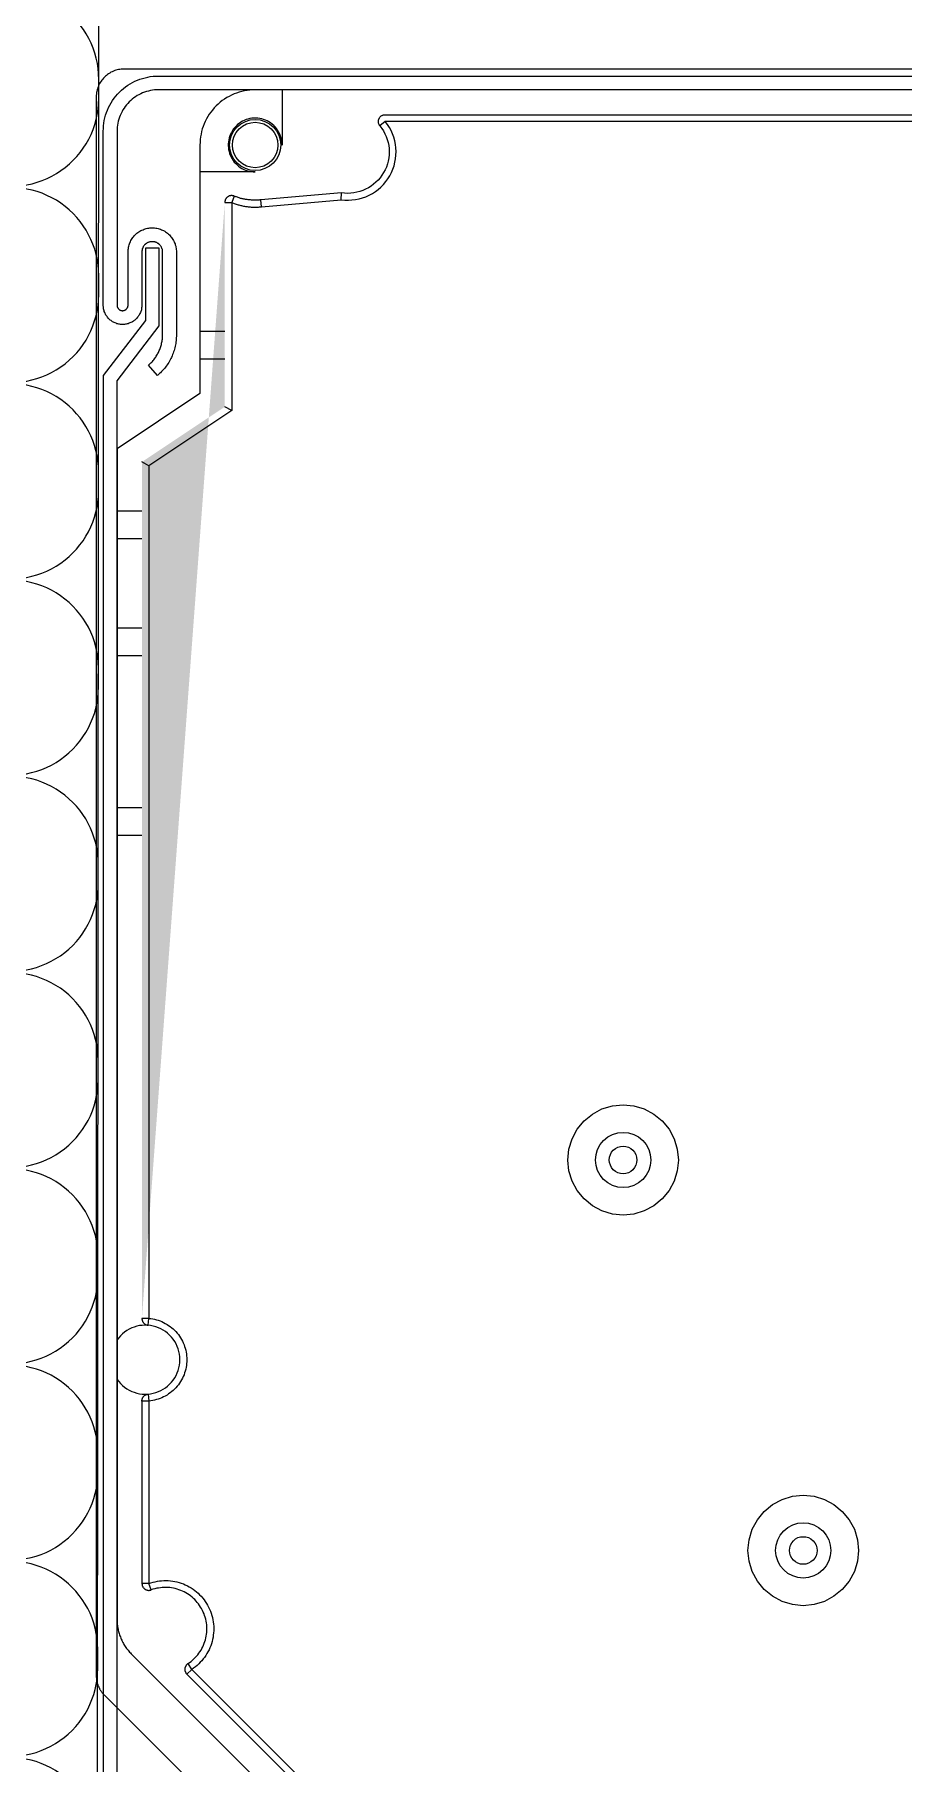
# Model space of a CAD drawing. Header units: metres. Extents: x 1838950 to 1842843, y 5171318 to 5174224.
# Drawn here: x 1841202.3242 to 1841202.3871, y 5171401.9939 to 5171402.1192 of the extents above; entities that cross this region are included whole.
import ezdxf

# ---------------------------------------------------------------- set-up
doc = ezdxf.new("R2010")
doc.units = ezdxf.units.M
doc.header["$LTSCALE"] = 0.0254
doc.layers.add('00 CHAZAL Coupe A.5', color=7, linetype='Continuous', lineweight=18)

# ---------------------------------------------------------------- blocks, each defined once
blk = doc.blocks.new('Groupe-1812-1')
at = {"layer": '00 CHAZAL Coupe A.5', "color": 7, "linetype": 'Continuous', "lineweight": 5}
for p, q in [((1841202.34063, 5171402.1067), (1841202.34059, 5171402.10719)), ((1841202.33798, 5171402.09767), (1841202.33618, 5171402.09767)), ((1841202.33798, 5171402.09567), (1841202.33618, 5171402.09567)), ((1841202.33848, 5171402.09194), (1841202.33798, 5171402.09221)), ((1841202.33248, 5171402.08794), (1841202.33198, 5171402.08821)), ((1841202.33018, 5171402.08467), (1841202.33198, 5171402.08467)), ((1841202.33018, 5171402.08267), (1841202.33198, 5171402.08267)), ((1841202.33198, 5171402.07617), (1841202.33018, 5171402.07617)), ((1841202.33198, 5171402.07417), (1841202.33018, 5171402.07417)), ((1841202.33018, 5171402.06317), (1841202.33198, 5171402.06317)), ((1841202.33018, 5171402.06117), (1841202.33198, 5171402.06117)), ((1841202.33198, 5171402.02018), (1841202.33198, 5171402.00696)), ((1841202.33559, 5171402.00074), (1841202.37863, 5171401.95769)), ((1841202.37828, 5171401.95734), (1841202.33524, 5171402.00039))]:
    blk.add_line(p, q, dxfattribs=at)
at = {"layer": '00 CHAZAL Coupe A.5', "color": 7, "linetype": 'Continuous', "lineweight": 5, "flags": 128}
for points in [[(1841202.49268, 5171402.11667), (1841202.33068, 5171402.11667), (1841202.33058, 5171402.11667), (1841202.33049, 5171402.11666), (1841202.33039, 5171402.11665), (1841202.33029, 5171402.11664), (1841202.3302, 5171402.11661), (1841202.3301, 5171402.11659), (1841202.33001, 5171402.11656), (1841202.32992, 5171402.11652), (1841202.32983, 5171402.11648), (1841202.32974, 5171402.11644), (1841202.32965, 5171402.11639), (1841202.32957, 5171402.11634), (1841202.32949, 5171402.11628), (1841202.32941, 5171402.11622), (1841202.32934, 5171402.11616), (1841202.32927, 5171402.11609), (1841202.3292, 5171402.11602), (1841202.32914, 5171402.11594), (1841202.32908, 5171402.11587), (1841202.32902, 5171402.11579), (1841202.32897, 5171402.1157), (1841202.32892, 5171402.11562), (1841202.32887, 5171402.11553), (1841202.32883, 5171402.11544), (1841202.3288, 5171402.11535), (1841202.32877, 5171402.11525), (1841202.32874, 5171402.11516), (1841202.32872, 5171402.11506), (1841202.3287, 5171402.11497), (1841202.32869, 5171402.11487), (1841202.32868, 5171402.11477), (1841202.32868, 5171402.11467), (1841202.32868, 5171402.00027), (1841202.32868, 5171402.00022), (1841202.32868, 5171402.00018), (1841202.32869, 5171402.00013), (1841202.32869, 5171402.00008), (1841202.3287, 5171402.00003), (1841202.3287, 5171401.99998), (1841202.32871, 5171401.99993), (1841202.32872, 5171401.99988), (1841202.32873, 5171401.99984), (1841202.32874, 5171401.99979), (1841202.32875, 5171401.99974), (1841202.32877, 5171401.99969), (1841202.32878, 5171401.99965), (1841202.3288, 5171401.9996), (1841202.32882, 5171401.99955), (1841202.32883, 5171401.99951), (1841202.32885, 5171401.99946), (1841202.32887, 5171401.99942), (1841202.3289, 5171401.99937), (1841202.32892, 5171401.99933), (1841202.32894, 5171401.99929), (1841202.32897, 5171401.99925), (1841202.32899, 5171401.9992), (1841202.32902, 5171401.99916), (1841202.32905, 5171401.99912), (1841202.32908, 5171401.99908), (1841202.32911, 5171401.99904), (1841202.32914, 5171401.999), (1841202.32917, 5171401.99897), (1841202.3292, 5171401.99893), (1841202.32923, 5171401.99889), (1841202.32927, 5171401.99886), (1841202.37687, 5171401.95126)], [(1841202.48318, 5171402.11517), (1841202.34018, 5171402.11517), (1841202.33999, 5171402.11517), (1841202.33979, 5171402.11515), (1841202.33959, 5171402.11513), (1841202.3394, 5171402.1151), (1841202.33921, 5171402.11505), (1841202.33902, 5171402.115), (1841202.33883, 5171402.11494), (1841202.33865, 5171402.11487), (1841202.33847, 5171402.11479), (1841202.3383, 5171402.1147), (1841202.33813, 5171402.11461), (1841202.33796, 5171402.1145), (1841202.3378, 5171402.11439), (1841202.33764, 5171402.11427), (1841202.3375, 5171402.11414), (1841202.33735, 5171402.114), (1841202.33722, 5171402.11386), (1841202.33709, 5171402.11371), (1841202.33697, 5171402.11356), (1841202.33686, 5171402.1134), (1841202.33675, 5171402.11323), (1841202.33665, 5171402.11306), (1841202.33657, 5171402.11288), (1841202.33649, 5171402.1127), (1841202.33642, 5171402.11252), (1841202.33635, 5171402.11234), (1841202.3363, 5171402.11215), (1841202.33626, 5171402.11195), (1841202.33623, 5171402.11176), (1841202.3362, 5171402.11157), (1841202.33619, 5171402.11137), (1841202.33618, 5171402.11117), (1841202.33618, 5171402.09317), (1841202.33018, 5171402.08917), (1841202.33018, 5171402.00434), (1841202.33018, 5171402.00426), (1841202.33019, 5171402.00417), (1841202.33019, 5171402.00409), (1841202.3302, 5171402.004), (1841202.33021, 5171402.00392), (1841202.33022, 5171402.00383), (1841202.33023, 5171402.00375), (1841202.33025, 5171402.00366), (1841202.33027, 5171402.00358), (1841202.33029, 5171402.00349), (1841202.33031, 5171402.00341), (1841202.33033, 5171402.00333), (1841202.33036, 5171402.00325), (1841202.33039, 5171402.00317), (1841202.33042, 5171402.00309), (1841202.33045, 5171402.00301), (1841202.33048, 5171402.00293), (1841202.33052, 5171402.00285), (1841202.33056, 5171402.00277), (1841202.33059, 5171402.00269), (1841202.33064, 5171402.00262), (1841202.33068, 5171402.00255), (1841202.33072, 5171402.00247), (1841202.33077, 5171402.0024), (1841202.33082, 5171402.00233), (1841202.33087, 5171402.00226), (1841202.33092, 5171402.00219), (1841202.33098, 5171402.00212), (1841202.33103, 5171402.00206), (1841202.33109, 5171402.00199), (1841202.33115, 5171402.00193), (1841202.33121, 5171402.00187), (1841202.37988, 5171401.9532)], [(1841202.49018, 5171402.11517), (1841202.33318, 5171402.11517), (1841202.33303, 5171402.11517), (1841202.33289, 5171402.11516), (1841202.33274, 5171402.11514), (1841202.3326, 5171402.11512), (1841202.33245, 5171402.11508), (1841202.33231, 5171402.11505), (1841202.33217, 5171402.115), (1841202.33203, 5171402.11495), (1841202.3319, 5171402.11489), (1841202.33177, 5171402.11482), (1841202.33164, 5171402.11475), (1841202.33152, 5171402.11467), (1841202.33139, 5171402.11458), (1841202.33128, 5171402.11449), (1841202.33117, 5171402.1144), (1841202.33106, 5171402.1143), (1841202.33096, 5171402.11419), (1841202.33086, 5171402.11408), (1841202.33077, 5171402.11396), (1841202.33069, 5171402.11384), (1841202.33061, 5171402.11372), (1841202.33054, 5171402.11359), (1841202.33047, 5171402.11346), (1841202.33041, 5171402.11332), (1841202.33036, 5171402.11318), (1841202.33031, 5171402.11305), (1841202.33027, 5171402.1129), (1841202.33024, 5171402.11276), (1841202.33021, 5171402.11261), (1841202.3302, 5171402.11247), (1841202.33019, 5171402.11232), (1841202.33018, 5171402.11217), (1841202.33018, 5171402.09957), (1841202.33018, 5171402.09955), (1841202.33018, 5171402.09953), (1841202.33019, 5171402.09951), (1841202.33019, 5171402.09949), (1841202.33019, 5171402.09948), (1841202.3302, 5171402.09946), (1841202.3302, 5171402.09944), (1841202.33021, 5171402.09942), (1841202.33022, 5171402.0994), (1841202.33023, 5171402.09938), (1841202.33024, 5171402.09937), (1841202.33025, 5171402.09935), (1841202.33026, 5171402.09934), (1841202.33027, 5171402.09932), (1841202.33028, 5171402.09931), (1841202.3303, 5171402.09929), (1841202.33031, 5171402.09928), (1841202.33033, 5171402.09926), (1841202.33034, 5171402.09925), (1841202.33036, 5171402.09924), (1841202.33038, 5171402.09923), (1841202.33039, 5171402.09922), (1841202.33041, 5171402.09921), (1841202.33043, 5171402.0992), (1841202.33045, 5171402.0992), (1841202.33046, 5171402.09919), (1841202.33048, 5171402.09919), (1841202.3305, 5171402.09918), (1841202.33052, 5171402.09918), (1841202.33054, 5171402.09918), (1841202.33056, 5171402.09917), (1841202.33058, 5171402.09917), (1841202.3306, 5171402.09917), (1841202.33062, 5171402.09918), (1841202.33064, 5171402.09918), (1841202.33066, 5171402.09918), (1841202.33068, 5171402.09919), (1841202.3307, 5171402.09919), (1841202.33071, 5171402.0992), (1841202.33073, 5171402.0992), (1841202.33075, 5171402.09921), (1841202.33077, 5171402.09922), (1841202.33078, 5171402.09923), (1841202.3308, 5171402.09924), (1841202.33082, 5171402.09925), (1841202.33083, 5171402.09926), (1841202.33085, 5171402.09928), (1841202.33086, 5171402.09929), (1841202.33087, 5171402.09931), (1841202.33089, 5171402.09932), (1841202.3309, 5171402.09934), (1841202.33091, 5171402.09935), (1841202.33092, 5171402.09937), (1841202.33093, 5171402.09938), (1841202.33094, 5171402.0994), (1841202.33095, 5171402.09942), (1841202.33095, 5171402.09944), (1841202.33096, 5171402.09946), (1841202.33097, 5171402.09948), (1841202.33097, 5171402.09949), (1841202.33097, 5171402.09951), (1841202.33098, 5171402.09953), (1841202.33098, 5171402.09955), (1841202.33098, 5171402.09957), (1841202.33098, 5171402.10342), (1841202.33098, 5171402.10351), (1841202.33099, 5171402.1036), (1841202.331, 5171402.10368), (1841202.33101, 5171402.10377), (1841202.33103, 5171402.10385), (1841202.33105, 5171402.10393), (1841202.33108, 5171402.10401), (1841202.33111, 5171402.10409), (1841202.33115, 5171402.10417), (1841202.33118, 5171402.10425), (1841202.33123, 5171402.10432), (1841202.33127, 5171402.1044), (1841202.33132, 5171402.10447), (1841202.33138, 5171402.10453), (1841202.33143, 5171402.1046), (1841202.33149, 5171402.10466), (1841202.33155, 5171402.10472), (1841202.33162, 5171402.10478), (1841202.33169, 5171402.10483), (1841202.33176, 5171402.10488), (1841202.33183, 5171402.10493), (1841202.3319, 5171402.10497), (1841202.33198, 5171402.10501), (1841202.33206, 5171402.10504), (1841202.33214, 5171402.10507), (1841202.33222, 5171402.1051), (1841202.3323, 5171402.10512), (1841202.33239, 5171402.10514), (1841202.33247, 5171402.10516), (1841202.33256, 5171402.10517), (1841202.33264, 5171402.10517), (1841202.33273, 5171402.10517), (1841202.33281, 5171402.10517), (1841202.3329, 5171402.10517), (1841202.33298, 5171402.10516), (1841202.33307, 5171402.10514), (1841202.33315, 5171402.10512), (1841202.33324, 5171402.1051), (1841202.33332, 5171402.10507), (1841202.3334, 5171402.10504), (1841202.33348, 5171402.10501), (1841202.33355, 5171402.10497), (1841202.33363, 5171402.10493), (1841202.3337, 5171402.10488), (1841202.33377, 5171402.10483), (1841202.33384, 5171402.10478), (1841202.3339, 5171402.10472), (1841202.33397, 5171402.10466), (1841202.33402, 5171402.1046), (1841202.33408, 5171402.10453), (1841202.33413, 5171402.10447), (1841202.33418, 5171402.1044), (1841202.33423, 5171402.10432), (1841202.33427, 5171402.10425), (1841202.33431, 5171402.10417), (1841202.33434, 5171402.10409), (1841202.33438, 5171402.10401), (1841202.3344, 5171402.10393), (1841202.33443, 5171402.10385), (1841202.33444, 5171402.10377), (1841202.33446, 5171402.10368), (1841202.33447, 5171402.1036), (1841202.33448, 5171402.10351), (1841202.33448, 5171402.10342), (1841202.33448, 5171402.09742), (1841202.33448, 5171402.09732), (1841202.33447, 5171402.09721), (1841202.33447, 5171402.09711), (1841202.33446, 5171402.097), (1841202.33444, 5171402.0969), (1841202.33443, 5171402.0968), (1841202.33441, 5171402.09669), (1841202.33439, 5171402.09659), (1841202.33436, 5171402.09649), (1841202.33434, 5171402.09639), (1841202.33431, 5171402.09628), (1841202.33427, 5171402.09618), (1841202.33424, 5171402.09609), (1841202.3342, 5171402.09599), (1841202.33416, 5171402.09589), (1841202.33412, 5171402.09579), (1841202.33407, 5171402.0957), (1841202.33402, 5171402.09561), (1841202.33397, 5171402.09551), (1841202.33392, 5171402.09542), (1841202.33386, 5171402.09533), (1841202.33381, 5171402.09525), (1841202.33374, 5171402.09516), (1841202.33368, 5171402.09508), (1841202.33362, 5171402.09499), (1841202.33355, 5171402.09491), (1841202.33348, 5171402.09483), (1841202.33341, 5171402.09476), (1841202.33333, 5171402.09468), (1841202.33326, 5171402.09461), (1841202.33318, 5171402.09454), (1841202.3331, 5171402.09447), (1841202.33246, 5171402.09523), (1841202.33252, 5171402.09529), (1841202.33257, 5171402.09534), (1841202.33263, 5171402.09539), (1841202.33269, 5171402.09545), (1841202.33274, 5171402.0955), (1841202.33279, 5171402.09556), (1841202.33284, 5171402.09562), (1841202.33289, 5171402.09568), (1841202.33293, 5171402.09575), (1841202.33298, 5171402.09581), (1841202.33302, 5171402.09588), (1841202.33306, 5171402.09594), (1841202.3331, 5171402.09601), (1841202.33314, 5171402.09608), (1841202.33318, 5171402.09615), (1841202.33321, 5171402.09622), (1841202.33324, 5171402.09629), (1841202.33327, 5171402.09636), (1841202.3333, 5171402.09643), (1841202.33333, 5171402.09651), (1841202.33335, 5171402.09658), (1841202.33337, 5171402.09665), (1841202.33339, 5171402.09673), (1841202.33341, 5171402.09681), (1841202.33343, 5171402.09688), (1841202.33344, 5171402.09696), (1841202.33345, 5171402.09704), (1841202.33346, 5171402.09711), (1841202.33347, 5171402.09719), (1841202.33347, 5171402.09727), (1841202.33348, 5171402.09735), (1841202.33348, 5171402.09742), (1841202.33348, 5171402.10342), (1841202.33348, 5171402.10346), (1841202.33347, 5171402.1035), (1841202.33347, 5171402.10353), (1841202.33346, 5171402.10357), (1841202.33346, 5171402.10361), (1841202.33345, 5171402.10364), (1841202.33343, 5171402.10368), (1841202.33342, 5171402.10371), (1841202.33341, 5171402.10374), (1841202.33339, 5171402.10378), (1841202.33337, 5171402.10381), (1841202.33335, 5171402.10384), (1841202.33333, 5171402.10387), (1841202.33331, 5171402.1039), (1841202.33328, 5171402.10393), (1841202.33326, 5171402.10395), (1841202.33323, 5171402.10398), (1841202.3332, 5171402.104), (1841202.33317, 5171402.10403), (1841202.33314, 5171402.10405), (1841202.33311, 5171402.10407), (1841202.33308, 5171402.10409), (1841202.33305, 5171402.1041), (1841202.33302, 5171402.10412), (1841202.33298, 5171402.10413), (1841202.33295, 5171402.10414), (1841202.33291, 5171402.10415), (1841202.33287, 5171402.10416), (1841202.33284, 5171402.10417), (1841202.3328, 5171402.10417), (1841202.33276, 5171402.10417), (1841202.33273, 5171402.10417), (1841202.33269, 5171402.10417), (1841202.33265, 5171402.10417), (1841202.33262, 5171402.10417), (1841202.33258, 5171402.10416), (1841202.33255, 5171402.10415), (1841202.33251, 5171402.10414), (1841202.33248, 5171402.10413), (1841202.33244, 5171402.10412), (1841202.33241, 5171402.1041), (1841202.33237, 5171402.10409), (1841202.33234, 5171402.10407), (1841202.33231, 5171402.10405), (1841202.33228, 5171402.10403), (1841202.33225, 5171402.104), (1841202.33222, 5171402.10398), (1841202.3322, 5171402.10395), (1841202.33217, 5171402.10393), (1841202.33215, 5171402.1039), (1841202.33213, 5171402.10387), (1841202.3321, 5171402.10384), (1841202.33208, 5171402.10381), (1841202.33207, 5171402.10378), (1841202.33205, 5171402.10374), (1841202.33204, 5171402.10371), (1841202.33202, 5171402.10368), (1841202.33201, 5171402.10364), (1841202.332, 5171402.10361), (1841202.33199, 5171402.10357), (1841202.33199, 5171402.10353), (1841202.33198, 5171402.1035), (1841202.33198, 5171402.10346), (1841202.33198, 5171402.10342), (1841202.33198, 5171402.09957), (1841202.33198, 5171402.0995), (1841202.33197, 5171402.09944), (1841202.33196, 5171402.09937), (1841202.33195, 5171402.0993), (1841202.33194, 5171402.09923), (1841202.33192, 5171402.09917), (1841202.3319, 5171402.0991), (1841202.33187, 5171402.09904), (1841202.33184, 5171402.09897), (1841202.33181, 5171402.09891), (1841202.33178, 5171402.09885), (1841202.33174, 5171402.0988), (1841202.3317, 5171402.09874), (1841202.33166, 5171402.09869), (1841202.33162, 5171402.09863), (1841202.33157, 5171402.09858), (1841202.33152, 5171402.09854), (1841202.33147, 5171402.09849), (1841202.33141, 5171402.09845), (1841202.33136, 5171402.09841), (1841202.3313, 5171402.09837), (1841202.33124, 5171402.09834), (1841202.33118, 5171402.09831), (1841202.33111, 5171402.09828), (1841202.33105, 5171402.09826), (1841202.33099, 5171402.09823), (1841202.33092, 5171402.09822), (1841202.33085, 5171402.0982), (1841202.33079, 5171402.09819), (1841202.33072, 5171402.09818), (1841202.33065, 5171402.09818), (1841202.33058, 5171402.09817), (1841202.33051, 5171402.09818), (1841202.33044, 5171402.09818), (1841202.33037, 5171402.09819), (1841202.33031, 5171402.0982), (1841202.33024, 5171402.09822), (1841202.33017, 5171402.09823), (1841202.33011, 5171402.09826), (1841202.33004, 5171402.09828), (1841202.32998, 5171402.09831), (1841202.32992, 5171402.09834), (1841202.32986, 5171402.09837), (1841202.3298, 5171402.09841), (1841202.32975, 5171402.09845), (1841202.32969, 5171402.09849), (1841202.32964, 5171402.09854), (1841202.32959, 5171402.09858), (1841202.32954, 5171402.09863), (1841202.3295, 5171402.09869), (1841202.32946, 5171402.09874), (1841202.32942, 5171402.0988), (1841202.32938, 5171402.09885), (1841202.32935, 5171402.09891), (1841202.32932, 5171402.09897), (1841202.32929, 5171402.09904), (1841202.32926, 5171402.0991), (1841202.32924, 5171402.09917), (1841202.32922, 5171402.09923), (1841202.32921, 5171402.0993), (1841202.3292, 5171402.09937), (1841202.32919, 5171402.09944), (1841202.32918, 5171402.0995), (1841202.32918, 5171402.09957), (1841202.32918, 5171402.11217), (1841202.32919, 5171402.11237), (1841202.3292, 5171402.11257), (1841202.32923, 5171402.11276), (1841202.32926, 5171402.11295), (1841202.3293, 5171402.11315), (1841202.32935, 5171402.11334), (1841202.32942, 5171402.11352), (1841202.32949, 5171402.1137), (1841202.32957, 5171402.11388), (1841202.32965, 5171402.11406), (1841202.32975, 5171402.11423), (1841202.32986, 5171402.1144), (1841202.32997, 5171402.11456), (1841202.33009, 5171402.11471), (1841202.33022, 5171402.11486), (1841202.33035, 5171402.115), (1841202.3305, 5171402.11514), (1841202.33064, 5171402.11527), (1841202.3308, 5171402.11539), (1841202.33096, 5171402.1155), (1841202.33113, 5171402.11561), (1841202.3313, 5171402.1157), (1841202.33147, 5171402.11579), (1841202.33165, 5171402.11587), (1841202.33183, 5171402.11594), (1841202.33202, 5171402.116), (1841202.33221, 5171402.11605), (1841202.3324, 5171402.1161), (1841202.33259, 5171402.11613), (1841202.33279, 5171402.11615), (1841202.33299, 5171402.11617), (1841202.33318, 5171402.11617), (1841202.49018, 5171402.11617)], [(1841202.34213, 5171402.11517), (1841202.34213, 5171402.11117), (1841202.34213, 5171402.11132), (1841202.34211, 5171402.11146), (1841202.34208, 5171402.1116), (1841202.34205, 5171402.11174), (1841202.342, 5171402.11188), (1841202.34194, 5171402.11201), (1841202.34188, 5171402.11214), (1841202.3418, 5171402.11226), (1841202.34172, 5171402.11237), (1841202.34163, 5171402.11248), (1841202.34153, 5171402.11259), (1841202.34142, 5171402.11268), (1841202.3413, 5171402.11277), (1841202.34118, 5171402.11285), (1841202.34106, 5171402.11292), (1841202.34093, 5171402.11298), (1841202.34079, 5171402.11303), (1841202.34066, 5171402.11307), (1841202.34052, 5171402.1131), (1841202.34037, 5171402.11311), (1841202.34023, 5171402.11312), (1841202.34009, 5171402.11312), (1841202.33994, 5171402.11311), (1841202.3398, 5171402.11309), (1841202.33966, 5171402.11305), (1841202.33952, 5171402.11301), (1841202.33939, 5171402.11296), (1841202.33926, 5171402.11289), (1841202.33914, 5171402.11282), (1841202.33902, 5171402.11274), (1841202.33891, 5171402.11265), (1841202.3388, 5171402.11255), (1841202.33871, 5171402.11245), (1841202.33862, 5171402.11234), (1841202.33853, 5171402.11222), (1841202.33846, 5171402.11209), (1841202.3384, 5171402.11196), (1841202.33835, 5171402.11183), (1841202.3383, 5171402.11169), (1841202.33827, 5171402.11155), (1841202.33825, 5171402.11141), (1841202.33823, 5171402.11127), (1841202.33823, 5171402.11113), (1841202.33824, 5171402.11098), (1841202.33826, 5171402.11084), (1841202.33829, 5171402.1107), (1841202.33833, 5171402.11056), (1841202.33838, 5171402.11043), (1841202.33844, 5171402.1103), (1841202.33851, 5171402.11017), (1841202.33859, 5171402.11005), (1841202.33867, 5171402.10994), (1841202.33877, 5171402.10983), (1841202.33887, 5171402.10973), (1841202.33898, 5171402.10964), (1841202.3391, 5171402.10955), (1841202.33922, 5171402.10948), (1841202.33935, 5171402.10941), (1841202.33948, 5171402.10935), (1841202.33962, 5171402.10931), (1841202.33975, 5171402.10927), (1841202.3399, 5171402.10925), (1841202.34004, 5171402.10923), (1841202.34018, 5171402.10922), (1841202.33618, 5171402.10922)], [(1841202.45996, 5171402.11287), (1841202.3496, 5171402.11287), (1841202.34921, 5171402.11256), (1841202.34919, 5171402.11259), (1841202.34917, 5171402.11262), (1841202.34916, 5171402.11265), (1841202.34914, 5171402.11268), (1841202.34913, 5171402.11271), (1841202.34912, 5171402.11275), (1841202.34911, 5171402.11278), (1841202.34911, 5171402.11282), (1841202.3491, 5171402.11285), (1841202.3491, 5171402.11289), (1841202.34911, 5171402.11292), (1841202.34911, 5171402.11296), (1841202.34912, 5171402.11299), (1841202.34913, 5171402.11302), (1841202.34914, 5171402.11306), (1841202.34915, 5171402.11309), (1841202.34917, 5171402.11312), (1841202.34919, 5171402.11315), (1841202.34921, 5171402.11318), (1841202.34923, 5171402.11321), (1841202.34925, 5171402.11323), (1841202.34928, 5171402.11326), (1841202.34931, 5171402.11328), (1841202.34934, 5171402.1133), (1841202.34937, 5171402.11331), (1841202.3494, 5171402.11333), (1841202.34943, 5171402.11334), (1841202.34947, 5171402.11335), (1841202.3495, 5171402.11336), (1841202.34953, 5171402.11337), (1841202.34957, 5171402.11337), (1841202.3496, 5171402.11337), (1841202.45996, 5171402.11337)], [(1841202.34921, 5171402.11256), (1841202.34935, 5171402.11238), (1841202.34947, 5171402.11219), (1841202.34958, 5171402.11199), (1841202.34967, 5171402.11178), (1841202.34974, 5171402.11157), (1841202.3498, 5171402.11135), (1841202.34985, 5171402.11113), (1841202.34987, 5171402.11091), (1841202.34988, 5171402.11068), (1841202.34987, 5171402.11046), (1841202.34985, 5171402.11024), (1841202.34981, 5171402.11001), (1841202.34975, 5171402.1098), (1841202.34968, 5171402.10958), (1841202.34959, 5171402.10938), (1841202.34948, 5171402.10918), (1841202.34936, 5171402.10899), (1841202.34923, 5171402.1088), (1841202.34908, 5171402.10863), (1841202.34892, 5171402.10847), (1841202.34875, 5171402.10833), (1841202.34857, 5171402.10819), (1841202.34838, 5171402.10807), (1841202.34818, 5171402.10797), (1841202.34797, 5171402.10788), (1841202.34776, 5171402.10781), (1841202.34754, 5171402.10775), (1841202.34732, 5171402.10771), (1841202.3471, 5171402.10768), (1841202.34687, 5171402.10767), (1841202.34665, 5171402.10768), (1841202.34642, 5171402.10771), (1841202.34059, 5171402.10719), (1841202.34052, 5171402.10719), (1841202.34046, 5171402.10718), (1841202.3404, 5171402.10718), (1841202.34034, 5171402.10718), (1841202.34028, 5171402.10718), (1841202.34022, 5171402.10717), (1841202.34016, 5171402.10717), (1841202.3401, 5171402.10718), (1841202.34004, 5171402.10718), (1841202.33998, 5171402.10718), (1841202.33991, 5171402.10718), (1841202.33985, 5171402.10719), (1841202.33979, 5171402.10719), (1841202.33973, 5171402.1072), (1841202.33967, 5171402.10721), (1841202.33961, 5171402.10722), (1841202.33955, 5171402.10722), (1841202.33949, 5171402.10723), (1841202.33943, 5171402.10725), (1841202.33937, 5171402.10726), (1841202.33931, 5171402.10727), (1841202.33925, 5171402.10728), (1841202.33919, 5171402.1073), (1841202.33913, 5171402.10731), (1841202.33907, 5171402.10733), (1841202.33902, 5171402.10735), (1841202.33896, 5171402.10737), (1841202.3389, 5171402.10739), (1841202.33884, 5171402.10741), (1841202.33878, 5171402.10743), (1841202.33873, 5171402.10745), (1841202.33867, 5171402.10747), (1841202.33864, 5171402.10748), (1841202.33861, 5171402.10749), (1841202.33858, 5171402.1075), (1841202.33855, 5171402.1075), (1841202.33852, 5171402.10751), (1841202.33849, 5171402.10751), (1841202.33846, 5171402.10751), (1841202.33843, 5171402.10751), (1841202.3384, 5171402.1075), (1841202.33837, 5171402.1075), (1841202.33834, 5171402.10749), (1841202.33831, 5171402.10748), (1841202.33828, 5171402.10747), (1841202.33826, 5171402.10745), (1841202.33823, 5171402.10744), (1841202.3382, 5171402.10742), (1841202.33818, 5171402.1074), (1841202.33815, 5171402.10739), (1841202.33813, 5171402.10736), (1841202.33811, 5171402.10734), (1841202.33809, 5171402.10732), (1841202.33807, 5171402.10729), (1841202.33806, 5171402.10727), (1841202.33804, 5171402.10724), (1841202.33803, 5171402.10722), (1841202.33802, 5171402.10719), (1841202.338, 5171402.10716), (1841202.338, 5171402.10713), (1841202.33799, 5171402.1071), (1841202.33799, 5171402.10707), (1841202.33798, 5171402.10704), (1841202.33798, 5171402.10701), (1841202.33848, 5171402.10701), (1841202.33848, 5171402.09194), (1841202.33248, 5171402.08794), (1841202.33248, 5171402.02616), (1841202.33198, 5171402.02616), (1841202.33198, 5171402.02614), (1841202.33198, 5171402.02612), (1841202.33199, 5171402.02609), (1841202.33199, 5171402.02607), (1841202.332, 5171402.02605), (1841202.332, 5171402.02603), (1841202.33201, 5171402.026), (1841202.33202, 5171402.02598), (1841202.33202, 5171402.02596), (1841202.33203, 5171402.02594), (1841202.33205, 5171402.02592), (1841202.33206, 5171402.0259), (1841202.33207, 5171402.02588), (1841202.33208, 5171402.02586), (1841202.3321, 5171402.02584), (1841202.33211, 5171402.02583), (1841202.33213, 5171402.02581), (1841202.33215, 5171402.02579), (1841202.33216, 5171402.02578), (1841202.33218, 5171402.02576), (1841202.3322, 5171402.02575), (1841202.33222, 5171402.02574), (1841202.33224, 5171402.02573), (1841202.33226, 5171402.02571), (1841202.33228, 5171402.02571), (1841202.3323, 5171402.0257), (1841202.33233, 5171402.02569), (1841202.33235, 5171402.02568), (1841202.33237, 5171402.02568), (1841202.33239, 5171402.02567), (1841202.33242, 5171402.02567), (1841202.33244, 5171402.02567), (1841202.33248, 5171402.02616), (1841202.33262, 5171402.02615), (1841202.33276, 5171402.02613), (1841202.33289, 5171402.0261), (1841202.33303, 5171402.02607), (1841202.33316, 5171402.02603), (1841202.3333, 5171402.02598), (1841202.33342, 5171402.02593), (1841202.33355, 5171402.02587), (1841202.33367, 5171402.0258), (1841202.3338, 5171402.02573), (1841202.33391, 5171402.02566), (1841202.33403, 5171402.02558), (1841202.33414, 5171402.02549), (1841202.33424, 5171402.0254), (1841202.33434, 5171402.02531), (1841202.33444, 5171402.02521), (1841202.33453, 5171402.0251), (1841202.33462, 5171402.02499), (1841202.3347, 5171402.02488), (1841202.33478, 5171402.02476), (1841202.33485, 5171402.02464), (1841202.33491, 5171402.02452), (1841202.33497, 5171402.02439), (1841202.33503, 5171402.02426), (1841202.33507, 5171402.02413), (1841202.33512, 5171402.024), (1841202.33515, 5171402.02387), (1841202.33518, 5171402.02373), (1841202.3352, 5171402.02359), (1841202.33522, 5171402.02345), (1841202.33523, 5171402.02331), (1841202.33523, 5171402.02317), (1841202.33523, 5171402.02303), (1841202.33522, 5171402.0229), (1841202.3352, 5171402.02276), (1841202.33518, 5171402.02262), (1841202.33515, 5171402.02248), (1841202.33512, 5171402.02235), (1841202.33507, 5171402.02222), (1841202.33503, 5171402.02208), (1841202.33497, 5171402.02196), (1841202.33491, 5171402.02183), (1841202.33485, 5171402.02171), (1841202.33478, 5171402.02159), (1841202.3347, 5171402.02147), (1841202.33462, 5171402.02136), (1841202.33453, 5171402.02125), (1841202.33444, 5171402.02114), (1841202.33434, 5171402.02104), (1841202.33424, 5171402.02095), (1841202.33414, 5171402.02086), (1841202.33403, 5171402.02077), (1841202.33391, 5171402.02069), (1841202.3338, 5171402.02061), (1841202.33367, 5171402.02054), (1841202.33355, 5171402.02048), (1841202.33342, 5171402.02042), (1841202.3333, 5171402.02037), (1841202.33316, 5171402.02032), (1841202.33303, 5171402.02028), (1841202.33289, 5171402.02025), (1841202.33276, 5171402.02022), (1841202.33262, 5171402.0202), (1841202.33248, 5171402.02018), (1841202.33198, 5171402.02018), (1841202.33198, 5171402.02021), (1841202.33198, 5171402.02023), (1841202.33199, 5171402.02025), (1841202.33199, 5171402.02028), (1841202.332, 5171402.0203), (1841202.332, 5171402.02032), (1841202.33201, 5171402.02034), (1841202.33202, 5171402.02037), (1841202.33202, 5171402.02039), (1841202.33203, 5171402.02041), (1841202.33205, 5171402.02043), (1841202.33206, 5171402.02045), (1841202.33207, 5171402.02047), (1841202.33208, 5171402.02049), (1841202.3321, 5171402.02051), (1841202.33211, 5171402.02052), (1841202.33213, 5171402.02054), (1841202.33215, 5171402.02056), (1841202.33216, 5171402.02057), (1841202.33218, 5171402.02059), (1841202.3322, 5171402.0206), (1841202.33222, 5171402.02061), (1841202.33224, 5171402.02062), (1841202.33226, 5171402.02063), (1841202.33228, 5171402.02064), (1841202.3323, 5171402.02065), (1841202.33233, 5171402.02066), (1841202.33235, 5171402.02067), (1841202.33237, 5171402.02067), (1841202.33239, 5171402.02068), (1841202.33242, 5171402.02068), (1841202.33244, 5171402.02068), (1841202.33248, 5171402.02018), (1841202.33248, 5171402.00696), (1841202.33198, 5171402.00696), (1841202.33198, 5171402.00693), (1841202.33199, 5171402.0069), (1841202.33199, 5171402.00687), (1841202.332, 5171402.00684), (1841202.332, 5171402.00681), (1841202.33201, 5171402.00679), (1841202.33203, 5171402.00676), (1841202.33204, 5171402.00673), (1841202.33205, 5171402.0067), (1841202.33207, 5171402.00668), (1841202.33209, 5171402.00666), (1841202.33211, 5171402.00663), (1841202.33213, 5171402.00661), (1841202.33215, 5171402.00659), (1841202.33217, 5171402.00657), (1841202.3322, 5171402.00655), (1841202.33222, 5171402.00654), (1841202.33225, 5171402.00652), (1841202.33227, 5171402.00651), (1841202.3323, 5171402.0065), (1841202.33233, 5171402.00649), (1841202.33236, 5171402.00648), (1841202.33239, 5171402.00647), (1841202.33242, 5171402.00647), (1841202.33245, 5171402.00646), (1841202.33248, 5171402.00646), (1841202.33251, 5171402.00646), (1841202.33254, 5171402.00647), (1841202.33257, 5171402.00647), (1841202.3326, 5171402.00648), (1841202.33262, 5171402.00648), (1841202.33265, 5171402.00649), (1841202.33248, 5171402.00696), (1841202.33263, 5171402.00701), (1841202.33279, 5171402.00706), (1841202.33294, 5171402.00709), (1841202.3331, 5171402.00713), (1841202.33326, 5171402.00715), (1841202.33341, 5171402.00716), (1841202.33357, 5171402.00717), (1841202.33373, 5171402.00717), (1841202.33389, 5171402.00717), (1841202.33405, 5171402.00715), (1841202.33421, 5171402.00713), (1841202.33437, 5171402.00711), (1841202.33452, 5171402.00707), (1841202.33467, 5171402.00703), (1841202.33483, 5171402.00698), (1841202.33498, 5171402.00693), (1841202.33512, 5171402.00686), (1841202.33527, 5171402.00679), (1841202.33541, 5171402.00672), (1841202.33554, 5171402.00664), (1841202.33568, 5171402.00655), (1841202.33581, 5171402.00646), (1841202.33593, 5171402.00636), (1841202.33605, 5171402.00625), (1841202.33616, 5171402.00614), (1841202.33627, 5171402.00603), (1841202.33638, 5171402.0059), (1841202.33648, 5171402.00578), (1841202.33657, 5171402.00565), (1841202.33666, 5171402.00552), (1841202.33674, 5171402.00538), (1841202.33681, 5171402.00524), (1841202.33688, 5171402.00509), (1841202.33694, 5171402.00495), (1841202.337, 5171402.0048), (1841202.33704, 5171402.00464), (1841202.33709, 5171402.00449), (1841202.33712, 5171402.00433), (1841202.33715, 5171402.00418), (1841202.33716, 5171402.00402), (1841202.33718, 5171402.00386), (1841202.33718, 5171402.0037), (1841202.33718, 5171402.00354), (1841202.33717, 5171402.00338), (1841202.33715, 5171402.00322), (1841202.33713, 5171402.00307), (1841202.3371, 5171402.00291), (1841202.33706, 5171402.00276), (1841202.33701, 5171402.0026), (1841202.33696, 5171402.00245), (1841202.3369, 5171402.0023), (1841202.33684, 5171402.00216), (1841202.33676, 5171402.00202), (1841202.33669, 5171402.00188), (1841202.3366, 5171402.00174), (1841202.33651, 5171402.00161), (1841202.33641, 5171402.00149), (1841202.33631, 5171402.00136), (1841202.3362, 5171402.00125), (1841202.33609, 5171402.00113), (1841202.33597, 5171402.00103), (1841202.33585, 5171402.00093), (1841202.33572, 5171402.00083), (1841202.33559, 5171402.00074)], [(1841202.34203, 5171402.11117), (1841202.342, 5171402.11081), (1841202.34189, 5171402.11047), (1841202.34172, 5171402.11015), (1841202.34149, 5171402.10987), (1841202.34121, 5171402.10964), (1841202.34089, 5171402.10947), (1841202.34054, 5171402.10936), (1841202.34018, 5171402.10932), (1841202.33982, 5171402.10936), (1841202.33947, 5171402.10947), (1841202.33915, 5171402.10964), (1841202.33887, 5171402.10987), (1841202.33864, 5171402.11015), (1841202.33847, 5171402.11047), (1841202.33837, 5171402.11081), (1841202.33833, 5171402.11117), (1841202.33837, 5171402.11154), (1841202.33847, 5171402.11188), (1841202.33864, 5171402.1122), (1841202.33887, 5171402.11248), (1841202.33915, 5171402.11271), (1841202.33947, 5171402.11288), (1841202.33982, 5171402.11299), (1841202.34018, 5171402.11302), (1841202.34054, 5171402.11299), (1841202.34089, 5171402.11288), (1841202.34121, 5171402.11271), (1841202.34149, 5171402.11248), (1841202.34172, 5171402.1122), (1841202.34189, 5171402.11188), (1841202.342, 5171402.11154), (1841202.34203, 5171402.11117)], [(1841202.34183, 5171402.11117), (1841202.3418, 5171402.11085), (1841202.34171, 5171402.11054), (1841202.34155, 5171402.11026), (1841202.34135, 5171402.11001), (1841202.3411, 5171402.1098), (1841202.34081, 5171402.10965), (1841202.3405, 5171402.10956), (1841202.34018, 5171402.10952), (1841202.33986, 5171402.10956), (1841202.33955, 5171402.10965), (1841202.33927, 5171402.1098), (1841202.33901, 5171402.11001), (1841202.33881, 5171402.11026), (1841202.33866, 5171402.11054), (1841202.33856, 5171402.11085), (1841202.33853, 5171402.11117), (1841202.33856, 5171402.1115), (1841202.33866, 5171402.11181), (1841202.33881, 5171402.11209), (1841202.33901, 5171402.11234), (1841202.33927, 5171402.11255), (1841202.33955, 5171402.1127), (1841202.33986, 5171402.11279), (1841202.34018, 5171402.11282), (1841202.3405, 5171402.11279), (1841202.34081, 5171402.1127), (1841202.3411, 5171402.11255), (1841202.34135, 5171402.11234), (1841202.34155, 5171402.11209), (1841202.34171, 5171402.11181), (1841202.3418, 5171402.1115), (1841202.34183, 5171402.11117)], [(1841202.34064, 5171402.1067), (1841202.34641, 5171402.10721), (1841202.34667, 5171402.10718), (1841202.34693, 5171402.10717), (1841202.34719, 5171402.10719), (1841202.34745, 5171402.10722), (1841202.3477, 5171402.10727), (1841202.34795, 5171402.10734), (1841202.3482, 5171402.10743), (1841202.34844, 5171402.10754), (1841202.34867, 5171402.10766), (1841202.34889, 5171402.1078), (1841202.34909, 5171402.10796), (1841202.34929, 5171402.10813), (1841202.34947, 5171402.10832), (1841202.34964, 5171402.10852), (1841202.34979, 5171402.10873), (1841202.34993, 5171402.10895), (1841202.35005, 5171402.10919), (1841202.35015, 5171402.10943), (1841202.35024, 5171402.10967), (1841202.3503, 5171402.10993), (1841202.35035, 5171402.11018), (1841202.35037, 5171402.11044), (1841202.35038, 5171402.1107), (1841202.35037, 5171402.11096), (1841202.35034, 5171402.11122), (1841202.35029, 5171402.11148), (1841202.35022, 5171402.11173), (1841202.35013, 5171402.11198), (1841202.35002, 5171402.11222), (1841202.3499, 5171402.11245), (1841202.34976, 5171402.11267), (1841202.3496, 5171402.11287)], [(1841202.33867, 5171402.10747), (1841202.33848, 5171402.10701), (1841202.33855, 5171402.10698), (1841202.33861, 5171402.10696), (1841202.33867, 5171402.10693), (1841202.33874, 5171402.10691), (1841202.3388, 5171402.10689), (1841202.33887, 5171402.10687), (1841202.33894, 5171402.10685), (1841202.339, 5171402.10683), (1841202.33907, 5171402.10681), (1841202.33914, 5171402.1068), (1841202.3392, 5171402.10678), (1841202.33927, 5171402.10677), (1841202.33934, 5171402.10675), (1841202.3394, 5171402.10674), (1841202.33947, 5171402.10673), (1841202.33954, 5171402.10672), (1841202.33961, 5171402.10671), (1841202.33968, 5171402.1067), (1841202.33974, 5171402.1067), (1841202.33981, 5171402.10669), (1841202.33988, 5171402.10668), (1841202.33995, 5171402.10668), (1841202.34002, 5171402.10668), (1841202.34009, 5171402.10668), (1841202.34016, 5171402.10667), (1841202.34022, 5171402.10667), (1841202.34029, 5171402.10668), (1841202.34036, 5171402.10668), (1841202.34043, 5171402.10668), (1841202.3405, 5171402.10669), (1841202.34057, 5171402.10669), (1841202.34064, 5171402.1067)], [(1841202.33018, 5171402.09409), (1841202.33323, 5171402.09808), (1841202.33323, 5171402.10369), (1841202.33223, 5171402.10369), (1841202.33223, 5171402.09846), (1841202.32918, 5171402.09447), (1841202.32918, 5171401.95317)], [(1841202.33018, 5171401.95317), (1841202.33018, 5171402.09409)], [(1841202.37082, 5171402.03764), (1841202.37074, 5171402.03686), (1841202.37052, 5171402.03611), (1841202.37015, 5171402.03542), (1841202.36965, 5171402.03482), (1841202.36904, 5171402.03432), (1841202.36835, 5171402.03395), (1841202.3676, 5171402.03372), (1841202.36682, 5171402.03364), (1841202.36604, 5171402.03372), (1841202.36529, 5171402.03395), (1841202.3646, 5171402.03432), (1841202.36399, 5171402.03482), (1841202.3635, 5171402.03542), (1841202.36313, 5171402.03611), (1841202.3629, 5171402.03686), (1841202.36282, 5171402.03764), (1841202.3629, 5171402.03842), (1841202.36313, 5171402.03917), (1841202.3635, 5171402.03987), (1841202.36399, 5171402.04047), (1841202.3646, 5171402.04097), (1841202.36529, 5171402.04134), (1841202.36604, 5171402.04157), (1841202.36682, 5171402.04164), (1841202.3676, 5171402.04157), (1841202.36835, 5171402.04134), (1841202.36904, 5171402.04097), (1841202.36965, 5171402.04047), (1841202.37015, 5171402.03987), (1841202.37052, 5171402.03917), (1841202.37074, 5171402.03842), (1841202.37082, 5171402.03764)], [(1841202.36882, 5171402.03764), (1841202.36878, 5171402.03725), (1841202.36867, 5171402.03688), (1841202.36848, 5171402.03653), (1841202.36824, 5171402.03623), (1841202.36793, 5171402.03598), (1841202.36759, 5171402.0358), (1841202.36721, 5171402.03568), (1841202.36682, 5171402.03564), (1841202.36643, 5171402.03568), (1841202.36606, 5171402.0358), (1841202.36571, 5171402.03598), (1841202.36541, 5171402.03623), (1841202.36516, 5171402.03653), (1841202.36497, 5171402.03688), (1841202.36486, 5171402.03725), (1841202.36482, 5171402.03764), (1841202.36486, 5171402.03803), (1841202.36497, 5171402.03841), (1841202.36516, 5171402.03876), (1841202.36541, 5171402.03906), (1841202.36571, 5171402.03931), (1841202.36606, 5171402.03949), (1841202.36643, 5171402.03961), (1841202.36682, 5171402.03964), (1841202.36721, 5171402.03961), (1841202.36759, 5171402.03949), (1841202.36793, 5171402.03931), (1841202.36824, 5171402.03906), (1841202.36848, 5171402.03876), (1841202.36867, 5171402.03841), (1841202.36878, 5171402.03803), (1841202.36882, 5171402.03764)], [(1841202.36782, 5171402.03764), (1841202.3678, 5171402.03745), (1841202.36775, 5171402.03726), (1841202.36765, 5171402.03709), (1841202.36753, 5171402.03694), (1841202.36738, 5171402.03681), (1841202.3672, 5171402.03672), (1841202.36702, 5171402.03666), (1841202.36682, 5171402.03664), (1841202.36663, 5171402.03666), (1841202.36644, 5171402.03672), (1841202.36627, 5171402.03681), (1841202.36611, 5171402.03694), (1841202.36599, 5171402.03709), (1841202.3659, 5171402.03726), (1841202.36584, 5171402.03745), (1841202.36582, 5171402.03764), (1841202.36584, 5171402.03784), (1841202.3659, 5171402.03803), (1841202.36599, 5171402.0382), (1841202.36611, 5171402.03835), (1841202.36627, 5171402.03848), (1841202.36644, 5171402.03857), (1841202.36663, 5171402.03863), (1841202.36682, 5171402.03864), (1841202.36702, 5171402.03863), (1841202.3672, 5171402.03857), (1841202.36738, 5171402.03848), (1841202.36753, 5171402.03835), (1841202.36765, 5171402.0382), (1841202.36775, 5171402.03803), (1841202.3678, 5171402.03784), (1841202.36782, 5171402.03764)], [(1841202.33018, 5171402.02174), (1841202.3303, 5171402.02159), (1841202.33043, 5171402.02144), (1841202.33058, 5171402.0213), (1841202.33073, 5171402.02118), (1841202.33089, 5171402.02106), (1841202.33106, 5171402.02096), (1841202.33124, 5171402.02088), (1841202.33143, 5171402.02081), (1841202.33162, 5171402.02075), (1841202.33181, 5171402.02071), (1841202.332, 5171402.02068), (1841202.3322, 5171402.02067), (1841202.3324, 5171402.02068), (1841202.3326, 5171402.0207), (1841202.33279, 5171402.02074), (1841202.33298, 5171402.02079), (1841202.33317, 5171402.02086), (1841202.33335, 5171402.02094), (1841202.33352, 5171402.02103), (1841202.33369, 5171402.02114), (1841202.33384, 5171402.02126), (1841202.33399, 5171402.0214), (1841202.33412, 5171402.02154), (1841202.33425, 5171402.0217), (1841202.33436, 5171402.02186), (1841202.33446, 5171402.02203), (1841202.33454, 5171402.02221), (1841202.33461, 5171402.0224), (1841202.33466, 5171402.02259), (1841202.3347, 5171402.02278), (1841202.33472, 5171402.02298), (1841202.33473, 5171402.02317), (1841202.33472, 5171402.02337), (1841202.3347, 5171402.02357), (1841202.33466, 5171402.02376), (1841202.33461, 5171402.02395), (1841202.33454, 5171402.02414), (1841202.33446, 5171402.02432), (1841202.33436, 5171402.02449), (1841202.33425, 5171402.02465), (1841202.33412, 5171402.02481), (1841202.33399, 5171402.02495), (1841202.33384, 5171402.02509), (1841202.33369, 5171402.02521), (1841202.33352, 5171402.02532), (1841202.33335, 5171402.02541), (1841202.33317, 5171402.02549), (1841202.33298, 5171402.02556), (1841202.33279, 5171402.02561), (1841202.3326, 5171402.02565), (1841202.3324, 5171402.02567), (1841202.3322, 5171402.02567), (1841202.332, 5171402.02566), (1841202.33181, 5171402.02564), (1841202.33162, 5171402.0256), (1841202.33143, 5171402.02554), (1841202.33124, 5171402.02547), (1841202.33106, 5171402.02538), (1841202.33089, 5171402.02528), (1841202.33073, 5171402.02517), (1841202.33058, 5171402.02505), (1841202.33043, 5171402.02491), (1841202.3303, 5171402.02476), (1841202.33018, 5171402.02461)], [(1841202.38386, 5171402.00935), (1841202.38379, 5171402.00857), (1841202.38356, 5171402.00782), (1841202.38319, 5171402.00713), (1841202.38269, 5171402.00653), (1841202.38208, 5171402.00603), (1841202.38139, 5171402.00566), (1841202.38064, 5171402.00543), (1841202.37986, 5171402.00535), (1841202.37908, 5171402.00543), (1841202.37833, 5171402.00566), (1841202.37764, 5171402.00603), (1841202.37703, 5171402.00653), (1841202.37654, 5171402.00713), (1841202.37617, 5171402.00782), (1841202.37594, 5171402.00857), (1841202.37586, 5171402.00935), (1841202.37594, 5171402.01013), (1841202.37617, 5171402.01089), (1841202.37654, 5171402.01158), (1841202.37703, 5171402.01218), (1841202.37764, 5171402.01268), (1841202.37833, 5171402.01305), (1841202.37908, 5171402.01328), (1841202.37986, 5171402.01335), (1841202.38064, 5171402.01328), (1841202.38139, 5171402.01305), (1841202.38208, 5171402.01268), (1841202.38269, 5171402.01218), (1841202.38319, 5171402.01158), (1841202.38356, 5171402.01089), (1841202.38379, 5171402.01013), (1841202.38386, 5171402.00935)], [(1841202.38186, 5171402.00935), (1841202.38182, 5171402.00896), (1841202.38171, 5171402.00859), (1841202.38152, 5171402.00824), (1841202.38128, 5171402.00794), (1841202.38097, 5171402.00769), (1841202.38063, 5171402.00751), (1841202.38025, 5171402.00739), (1841202.37986, 5171402.00735), (1841202.37947, 5171402.00739), (1841202.3791, 5171402.00751), (1841202.37875, 5171402.00769), (1841202.37845, 5171402.00794), (1841202.3782, 5171402.00824), (1841202.37801, 5171402.00859), (1841202.3779, 5171402.00896), (1841202.37786, 5171402.00935), (1841202.3779, 5171402.00974), (1841202.37801, 5171402.01012), (1841202.3782, 5171402.01047), (1841202.37845, 5171402.01077), (1841202.37875, 5171402.01102), (1841202.3791, 5171402.0112), (1841202.37947, 5171402.01132), (1841202.37986, 5171402.01135), (1841202.38025, 5171402.01132), (1841202.38063, 5171402.0112), (1841202.38097, 5171402.01102), (1841202.38128, 5171402.01077), (1841202.38152, 5171402.01047), (1841202.38171, 5171402.01012), (1841202.38182, 5171402.00974), (1841202.38186, 5171402.00935)], [(1841202.38086, 5171402.00935), (1841202.38084, 5171402.00916), (1841202.38079, 5171402.00897), (1841202.38069, 5171402.0088), (1841202.38057, 5171402.00865), (1841202.38042, 5171402.00852), (1841202.38024, 5171402.00843), (1841202.38006, 5171402.00837), (1841202.37986, 5171402.00835), (1841202.37967, 5171402.00837), (1841202.37948, 5171402.00843), (1841202.37931, 5171402.00852), (1841202.37915, 5171402.00865), (1841202.37903, 5171402.0088), (1841202.37894, 5171402.00897), (1841202.37888, 5171402.00916), (1841202.37886, 5171402.00935), (1841202.37888, 5171402.00955), (1841202.37894, 5171402.00974), (1841202.37903, 5171402.00991), (1841202.37915, 5171402.01006), (1841202.37931, 5171402.01019), (1841202.37948, 5171402.01028), (1841202.37967, 5171402.01034), (1841202.37986, 5171402.01035), (1841202.38006, 5171402.01034), (1841202.38024, 5171402.01028), (1841202.38042, 5171402.01019), (1841202.38057, 5171402.01006), (1841202.38069, 5171402.00991), (1841202.38079, 5171402.00974), (1841202.38084, 5171402.00955), (1841202.38086, 5171402.00935)], [(1841202.33532, 5171402.00116), (1841202.33543, 5171402.00124), (1841202.33554, 5171402.00132), (1841202.33564, 5171402.00141), (1841202.33575, 5171402.0015), (1841202.33584, 5171402.00159), (1841202.33594, 5171402.00169), (1841202.33602, 5171402.0018), (1841202.33611, 5171402.00191), (1841202.33618, 5171402.00202), (1841202.33626, 5171402.00213), (1841202.33632, 5171402.00225), (1841202.33639, 5171402.00238), (1841202.33644, 5171402.0025), (1841202.33649, 5171402.00263), (1841202.33654, 5171402.00276), (1841202.33658, 5171402.00289), (1841202.33661, 5171402.00302), (1841202.33664, 5171402.00315), (1841202.33666, 5171402.00329), (1841202.33667, 5171402.00342), (1841202.33668, 5171402.00356), (1841202.33668, 5171402.0037), (1841202.33668, 5171402.00383), (1841202.33667, 5171402.00397), (1841202.33665, 5171402.00411), (1841202.33663, 5171402.00424), (1841202.3366, 5171402.00437), (1841202.33656, 5171402.00451), (1841202.33652, 5171402.00464), (1841202.33648, 5171402.00477), (1841202.33642, 5171402.00489), (1841202.33637, 5171402.00501), (1841202.3363, 5171402.00514), (1841202.33623, 5171402.00525), (1841202.33616, 5171402.00537), (1841202.33608, 5171402.00548), (1841202.33599, 5171402.00559), (1841202.3359, 5171402.00569), (1841202.33581, 5171402.00579), (1841202.33571, 5171402.00588), (1841202.33561, 5171402.00597), (1841202.3355, 5171402.00606), (1841202.33539, 5171402.00614), (1841202.33528, 5171402.00621), (1841202.33516, 5171402.00628), (1841202.33504, 5171402.00635), (1841202.33492, 5171402.00641), (1841202.33479, 5171402.00646), (1841202.33466, 5171402.00651), (1841202.33453, 5171402.00655), (1841202.3344, 5171402.00659), (1841202.33427, 5171402.00662), (1841202.33413, 5171402.00664), (1841202.334, 5171402.00666), (1841202.33386, 5171402.00667), (1841202.33372, 5171402.00667), (1841202.33359, 5171402.00667), (1841202.33345, 5171402.00667), (1841202.33332, 5171402.00665), (1841202.33318, 5171402.00663), (1841202.33305, 5171402.00661), (1841202.33291, 5171402.00657), (1841202.33278, 5171402.00654), (1841202.33265, 5171402.00649)], [(1841202.33532, 5171402.00116), (1841202.33529, 5171402.00114), (1841202.33527, 5171402.00113), (1841202.33525, 5171402.00111), (1841202.33523, 5171402.00109), (1841202.33521, 5171402.00107), (1841202.33519, 5171402.00105), (1841202.33518, 5171402.00102), (1841202.33516, 5171402.001), (1841202.33515, 5171402.00098), (1841202.33514, 5171402.00095), (1841202.33513, 5171402.00093), (1841202.33512, 5171402.0009), (1841202.33511, 5171402.00087), (1841202.3351, 5171402.00085), (1841202.3351, 5171402.00082), (1841202.33509, 5171402.00079), (1841202.33509, 5171402.00076), (1841202.33509, 5171402.00074), (1841202.33509, 5171402.00071), (1841202.33509, 5171402.00068), (1841202.3351, 5171402.00065), (1841202.3351, 5171402.00063), (1841202.33511, 5171402.0006), (1841202.33512, 5171402.00057), (1841202.33513, 5171402.00055), (1841202.33514, 5171402.00052), (1841202.33515, 5171402.0005), (1841202.33517, 5171402.00047), (1841202.33518, 5171402.00045), (1841202.3352, 5171402.00043), (1841202.33522, 5171402.00041), (1841202.33524, 5171402.00039), (1841202.33559, 5171402.00074), (1841202.33532, 5171402.00116)]]:
    blk.add_lwpolyline(points, dxfattribs=at)
for points in [[(1841202.3496, 5171402.11287), (1841202.3496, 5171402.11288, 0.004683), (1841202.3496, 5171402.11337)], [(1841202.34641, 5171402.10721), (1841202.34641, 5171402.10721, -0.002243), (1841202.34642, 5171402.10771), (1841202.34642, 5171402.10771)]]:
    blk.add_lwpolyline(points, format="xyb", dxfattribs=at)
at = {"layer": '00 CHAZAL Coupe A.5', "color": 7, "linetype": 'Continuous', "lineweight": 5}
blk.add_solid([(1841202.33198, 5171402.02616), (1841202.33198, 5171402.08821), (1841202.33798, 5171402.10701), (1841202.33798, 5171402.09221)], dxfattribs=at)
blk = doc.blocks.new('Groupe-1816-1')
at = {"layer": '00 CHAZAL Coupe A.5', "color": 7, "linetype": 'Continuous', "lineweight": 13}
blk.add_line((1841202.32875, 5171401.95173), (1841202.32887, 5171402.13413), dxfattribs=at)
at = {"layer": '00 CHAZAL Coupe A.5', "color": 7, "linetype": 'Continuous', "lineweight": 13, "flags": 128}
for points in [[(1841202.32877, 5171401.98797, 0.52235), (1841202.32019, 5171401.99396)], [(1841202.32018, 5171401.99483, 0.522443), (1841202.32878, 5171402.00081), (1841202.32878, 5171402.00219, 0.522351), (1841202.3202, 5171402.00817)], [(1841202.32019, 5171402.00905, 0.522443), (1841202.32879, 5171402.01502), (1841202.32879, 5171402.01641, 0.52235), (1841202.32021, 5171402.02239)], [(1841202.3202, 5171402.02327, 0.522443), (1841202.3288, 5171402.02924), (1841202.3288, 5171402.03063, 0.522351), (1841202.32021, 5171402.03661)], [(1841202.32021, 5171402.03749, 0.522443), (1841202.32881, 5171402.04346), (1841202.32881, 5171402.04484, 0.52235), (1841202.32022, 5171402.05083)], [(1841202.32022, 5171402.0517, 0.522443), (1841202.32882, 5171402.05768), (1841202.32882, 5171402.05906, 0.522351), (1841202.32023, 5171402.06505)], [(1841202.32023, 5171402.06592, 0.522443), (1841202.32883, 5171402.07189), (1841202.32883, 5171402.07328, 0.52235), (1841202.32024, 5171402.07926)], [(1841202.32024, 5171402.08014, 0.522443), (1841202.32884, 5171402.08611), (1841202.32884, 5171402.0875, 0.52235), (1841202.32025, 5171402.09348)], [(1841202.32025, 5171402.09436, 0.522443), (1841202.32885, 5171402.10033), (1841202.32885, 5171402.10172, 0.52235), (1841202.32026, 5171402.1077)], [(1841202.32026, 5171402.10858, 0.522443), (1841202.32886, 5171402.11455), (1841202.32886, 5171402.11593, 0.52235), (1841202.32027, 5171402.12192)]]:
    blk.add_lwpolyline(points, format="xyb", dxfattribs=at)

msp = doc.modelspace()

# ---------------------------------------------------------------- block references
at = {"layer": '00 CHAZAL Coupe A.5', "color": 7}
for name in ['Groupe-1812-1', 'Groupe-1816-1']:
    msp.add_blockref(name, (0, 0), dxfattribs=at)

doc.saveas('drawing.dxf')
